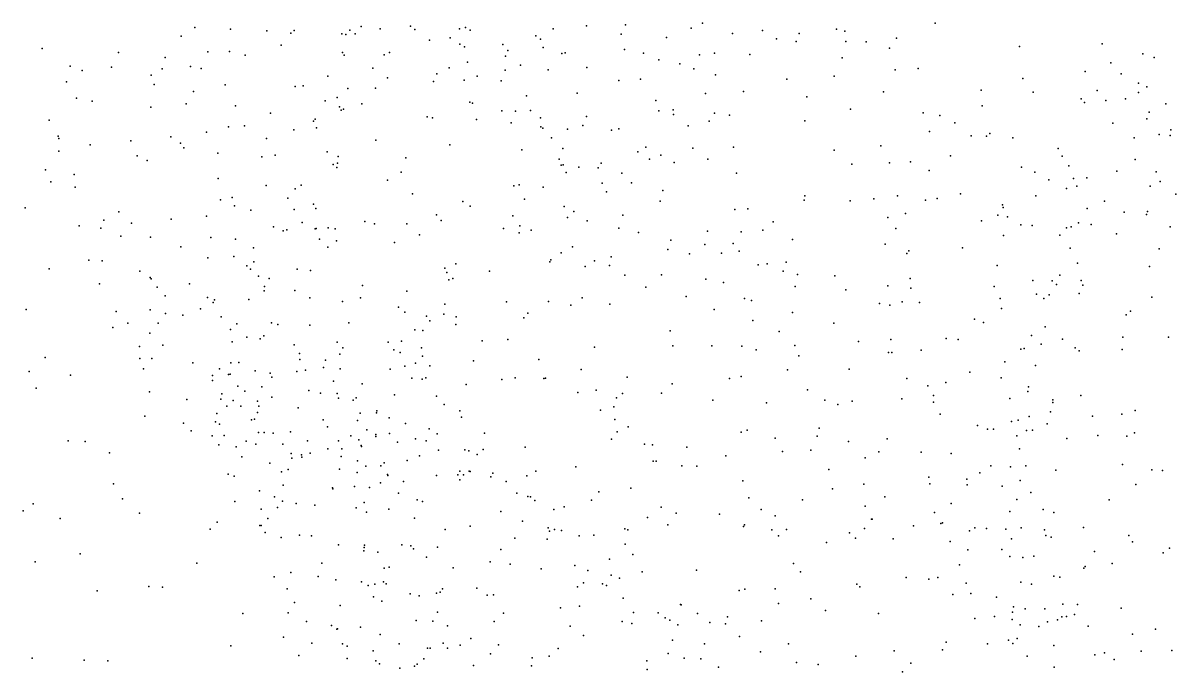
# Model space of a CAD drawing. Header units: metres. Extents: x -24.3 to 24.3, y -27.7 to 27.7.
# Drawn here: x -15.263 to -12.261, y 3.391 to 5.08 of the extents above; entities that cross this region are included whole.
import ezdxf

# ---------------------------------------------------------------- set-up
doc = ezdxf.new("R2010")
doc.units = ezdxf.units.M

msp = doc.modelspace()

# ---------------------------------------------------------------- linework, layer by layer
for p in [(-13.6943, 5.0751, 17.0551), (-13.4934, 5.08, 21.8613), (-12.8875, 5.0801, 23.8833), (-14.8513, 5.046, -3.9742), (-14.815, 5.0685, -7.6281), (-14.7222, 5.0644, 19.0398), (-14.6283, 5.0599, 19.3024), (-14.5651, 5.0542, 19.4157), (-14.557, 5.0605, -4.7534), (-14.433, 5.0519, 19.6668), (-14.4224, 5.0507, 19.8083), (-14.4115, 5.0615, 23.7582), (-14.3978, 5.0525, 22.3971), (-14.382, 5.0715, -5.8745), (-14.3327, 5.0655, 22.2452), (-14.2535, 5.0718, 20.8121), (-14.2424, 5.0632, 23.34), (-14.1264, 5.0655, 22.2686), (-14.1102, 5.0688, 23.0417), (-14.0989, 5.0619, 20.9906), (-13.9278, 5.0471, 22.338), (-13.8825, 5.0647, -12.6239), (-13.7956, 5.0731, 22.3041), (-13.7052, 5.0512, 24.3535), (-13.5231, 5.0668, 24.276), (-13.4157, 5.0532, 16.6242), (-13.337, 5.0607, 16.4122), (-13.242, 5.0531, 16.2563), (-13.1447, 5.064, 24.0544), (-13.123, 5.0593, 14.7703), (-15.2127, 5.0138, -8.2386), (-14.5906, 5.0223, 17.0621), (-14.2043, 5.036, 22.6208), (-14.1509, 5.0415, 22.8429), (-14.1256, 5.0253, 22.4033), (-14.113, 5.0183, 23.1733), (-14.0136, 5.0245, 22.7864), (-13.9151, 5.0379, 17.0585), (-13.9082, 5.0167, 21.0932), (-13.5871, 5.0427, 21.402), (-13.3006, 5.0394, -12.7039), (-13.2494, 5.0324, 5.2268), (-13.1203, 5.0319, 14.4974), (-13.0677, 5.0315, 14.9992), (-13.007, 5.0146, 5.264), (-12.9883, 5.0407, -12.7067), (-12.6678, 5.0188, -12.5673), (-12.4531, 5.0261, 23.7659), (-15.014, 5.0036, 17.3394), (-14.8926, 4.9906, 18.388), (-14.7817, 5.0056, 18.799), (-14.7255, 5.0064, -4.1911), (-14.6844, 4.9967, -7.2542), (-14.4308, 5.0033, 20.1527), (-14.4263, 4.9967, 20.0334), (-14.3224, 4.9972, 23.863), (-14.3085, 5.0038, 24.0455), (-14.0068, 4.9939, 22.9184), (-14.0002, 5.0083, 22.4902), (-13.86, 5.0009, 24.3096), (-13.8509, 5.0029, 22.4561), (-13.6963, 5.0115, 21.257), (-13.6469, 5.0014, 22.2809), (-13.6074, 4.9841, 24.2182), (-13.5015, 4.9978, 22.1248), (-13.4624, 5.002, 21.9995), (-13.3706, 4.9981, 24.1049), (-13.1294, 4.9892, 16.0704), (-12.3467, 4.9998, 23.9983), (-12.3173, 4.9908, -12.3045), (-15.1399, 4.968, 17.6389), (-15.1086, 4.957, 5.0244), (-15.0327, 4.965, 18.1838), (-14.9007, 4.9613, 17.2254), (-14.8271, 4.9668, 18.5454), (-14.7989, 4.9622, 18.6681), (-14.3516, 4.9627, 16.9718), (-14.1534, 4.9639, 20.9113), (-14.1053, 4.9783, 17.0138), (-14.0071, 4.9572, 23.054), (-13.9673, 4.9704, 24.1947), (-13.8951, 4.9583, 22.6632), (-13.7951, 4.9643, 17.0391), (-13.5526, 4.974, 21.5918), (-13.5162, 4.9607, 21.7808), (-12.9914, 4.958, 13.9574), (-12.9322, 4.9621, 23.8048), (-12.4972, 4.9544, 15.7209), (-12.4306, 4.9764, 5.4661), (-15.1496, 4.9271, 17.7965), (-14.9287, 4.9449, -12.3001), (-14.4688, 4.9419, 19.5856), (-14.3135, 4.9375, 20.6829), (-14.1939, 4.928, 23.907), (-14.1854, 4.9477, 24.0355), (-14.1145, 4.9318, -12.3997), (-14.0804, 4.9421, 23.2804), (-14.0175, 4.9293, 21.0343), (-13.7113, 4.9303, 24.1814), (-13.6547, 4.9338, 21.4045), (-13.4597, 4.9453, 16.687), (-13.2735, 4.9339, 23.9723), (-13.1507, 4.9422, 23.9236), (-12.6595, 4.9359, 23.6595), (-12.4034, 4.9476, 23.9026), (-12.3585, 4.9235, 15.9285), (-14.9211, 4.9199, -7.8336), (-14.8192, 4.9019, -3.7991), (-14.7364, 4.9194, 17.1138), (-14.5538, 4.9153, 19.4274), (-14.533, 4.9169, -6.8049), (-14.4174, 4.9097, 5.1019), (-14.3454, 4.9103, -12.3441), (-13.8196, 4.8978, 24.1225), (-13.4856, 4.8965, 24.0354), (-13.3866, 4.9021, 16.3907), (-13.0221, 4.9014, 14.1742), (-12.7681, 4.9052, 15.4993), (-12.6321, 4.8998, -12.3036), (-12.4654, 4.9044, 23.7284), (-12.3579, 4.8993, 9.1062), (-12.3361, 4.9141, 24.1054), (-15.1232, 4.885, 17.9791), (-15.0831, 4.8767, -3.3587), (-14.8383, 4.8698, 18.4538), (-14.7099, 4.8645, 19.1021), (-14.4762, 4.8778, -5.9839), (-14.4447, 4.886, -5.6315), (-14.3808, 4.8697, 20.5731), (-14.0995, 4.8744, 23.472), (-14.0925, 4.8718, 23.7719), (-13.9515, 4.8904, 17.0088), (-13.6147, 4.8789, 21.5559), (-13.2214, 4.8884, 16.1819), (-12.7657, 4.8645, 23.667), (-12.5079, 4.8829, 9.499), (-12.4987, 4.8729, 12.7011), (-12.4435, 4.8782, -12.1533), (-12.3922, 4.8829, 9.8787), (-12.2866, 4.8698, 15.819), (-14.9296, 4.8614, -3.5552), (-14.6187, 4.8458, 19.3431), (-14.4391, 4.8624, 20.2221), (-14.4345, 4.8533, 20.0967), (-14.4285, 4.8557, 19.9509), (-14.2106, 4.8357, 5.0946), (-14.1967, 4.8338, 20.894), (-14.0162, 4.8516, 23.6673), (-13.9801, 4.8507, 23.2046), (-13.9414, 4.8522, 23.0497), (-13.7954, 4.837, 22.5023), (-13.607, 4.8516, 23.9431), (-13.5703, 4.8544, 22.1859), (-13.5687, 4.8424, -12.3983), (-13.4619, 4.8452, 16.5485), (-13.4229, 4.8405, 23.8686), (-13.108, 4.8561, 23.7901), (-12.9186, 4.8466, 23.7043), (-12.8752, 4.8392, 13.7155), (-12.3301, 4.8483, 24.2143), (-15.1945, 4.8277, -8.3617), (-14.7276, 4.8097, 18.8535), (-14.686, 4.8126, -12.1842), (-14.5067, 4.8244, 16.9874), (-14.5025, 4.8303, -6.2354), (-14.4989, 4.8071, -4.6419), (-14.0824, 4.8289, 16.9911), (-13.9921, 4.8202, 23.4457), (-13.9156, 4.8331, 22.8334), (-13.9145, 4.81, 23.8765), (-13.9091, 4.8067, 21.1902), (-13.8446, 4.8035, 23.718), (-13.805, 4.8131, 21.2731), (-13.7113, 4.8044, 23.8417), (-13.5306, 4.8129, 23.82), (-13.476, 4.8247, 5.149), (-13.2274, 4.826, 23.8218), (-12.8368, 4.8208, -12.2373), (-12.425, 4.8196, 23.9693), (-12.3368, 4.8307, 8.7805), (-15.1709, 4.7854, -3.1105), (-15.1697, 4.7792, 17.6362), (-14.982, 4.7737, 17.2549), (-14.8781, 4.7843, 5.0255), (-14.7847, 4.7958, 18.5313), (-14.6284, 4.7796, 17.0279), (-14.5579, 4.8021, 19.5029), (-14.3438, 4.7753, 20.6395), (-13.8864, 4.7817, 23.491), (-13.7302, 4.801, 21.4217), (-12.9025, 4.7979, 15.939), (-12.7939, 4.7868, 13.4656), (-12.7537, 4.7857, 15.9048), (-12.7457, 4.7926, 13.2208), (-12.6855, 4.7816, 9.2467), (-12.3696, 4.7816, 15.897), (-12.3045, 4.7898, 10.5707), (-12.2759, 4.7877, -11.8553), (-12.2742, 4.8022, 24.3668), (-15.1698, 4.7463, 17.8292), (-15.0878, 4.763, 17.4124), (-14.8528, 4.7674, 17.1708), (-14.8437, 4.7551, -7.5279), (-14.4705, 4.7451, 19.8491), (-14.1517, 4.763, 20.9812), (-13.9641, 4.7502, -12.2057), (-13.8573, 4.7533, 22.658), (-13.662, 4.7447, 21.6565), (-13.6407, 4.7568, 16.9401), (-13.5186, 4.7544, 16.7263), (-13.4129, 4.7574, 16.4339), (-13.1505, 4.7496, -12.2391), (-13.0294, 4.7606, 23.6905), (-12.5677, 4.7539, 8.8955), (-14.9653, 4.7347, -12.0558), (-14.9394, 4.722, 18.2661), (-14.7551, 4.7413, 19.0255), (-14.6411, 4.7315, -3.8225), (-14.6066, 4.7363, -6.9036), (-14.4435, 4.7151, 20.4389), (-14.4419, 4.733, 20.163), (-14.2657, 4.7293, -12.1414), (-13.8668, 4.7259, 22.8497), (-13.7572, 4.7155, 21.5409), (-13.6315, 4.7255, -12.2231), (-13.6021, 4.7362, 21.8327), (-13.5669, 4.7174, 22.1726), (-13.4799, 4.7256, 16.608), (-13.0062, 4.7161, 16.013), (-12.9521, 4.7193, 9.4006), (-12.8481, 4.7347, 15.2634), (-12.5572, 4.7337, -11.9219), (-12.3671, 4.7253, 24.3467), (-15.204, 4.6977, -8.5422), (-15.1294, 4.6855, 17.4981), (-14.455, 4.7117, 16.9893), (-14.4453, 4.7039, 19.9863), (-14.2783, 4.692, 20.7591), (-13.8615, 4.7098, 23.2198), (-13.8563, 4.7108, 21.3247), (-13.8486, 4.6915, 17.0317), (-13.8159, 4.7046, 23.3339), (-13.7649, 4.7036, 22.5019), (-13.7034, 4.6893, 23.5247), (-13.4049, 4.6891, 23.7069), (-13.1046, 4.7131, 16.0804), (-12.9037, 4.6964, 23.6552), (-12.663, 4.7047, 10.1565), (-12.6281, 4.6917, 15.8824), (-12.5399, 4.7086, 23.6059), (-12.4149, 4.6943, 10.7578), (-12.3125, 4.6931, 24.4763), (-15.19, 4.6668, 17.713), (-14.7545, 4.6756, -3.5475), (-14.6294, 4.6574, -12.009), (-14.5388, 4.6584, 19.7754), (-14.3134, 4.6711, 16.9923), (-13.9844, 4.6563, 21.1995), (-13.9709, 4.659, 17.0142), (-13.755, 4.6634, 21.742), (-13.6788, 4.6645, 22.3432), (-12.592, 4.6718, 10.5317), (-12.5272, 4.6754, 15.6047), (-12.5185, 4.6558, 8.5175), (-12.493, 4.6769, 23.8464), (-12.3279, 4.6556, 11.7289), (-12.302, 4.6673, 15.8754), (-15.1272, 4.6528, 17.9073), (-14.7179, 4.6258, 19.2992), (-14.5729, 4.624, -6.2745), (-14.5545, 4.6485, -5.2083), (-14.2482, 4.6359, 20.8603), (-13.9082, 4.6529, 21.4195), (-13.7436, 4.641, 23.4098), (-13.5966, 4.6446, 5.0797), (-13.2266, 4.6302, 23.6726), (-12.9856, 4.63, -11.9127), (-12.8822, 4.6235, 13.7885), (-12.8217, 4.6352, 15.9278), (-12.6253, 4.6301, 13.0315), (-12.5453, 4.6497, 5.3562), (-12.2607, 4.6345, 24.6389), (-15.2569, 4.5993, -2.8373), (-14.7488, 4.6201, 17.0763), (-14.7122, 4.6042, 18.6526), (-14.5568, 4.5949, -5.4535), (-14.5064, 4.6091, 19.9461), (-14.5005, 4.5973, 4.9925), (-14.118, 4.6155, -12.0269), (-14.0989, 4.6033, 21.1248), (-13.9571, 4.6215, 21.3148), (-13.8537, 4.6022, 22.7773), (-13.6039, 4.6161, 23.5755), (-13.4096, 4.5949, -12.0417), (-13.3757, 4.5966, 16.3963), (-13.2288, 4.6189, 9.5406), (-13.1089, 4.6172, 9.8064), (-13.0475, 4.6228, 23.6471), (-12.9131, 4.6189, 15.0614), (-12.7126, 4.6068, 15.4487), (-12.7109, 4.5999, 10.7694), (-12.4921, 4.5978, 15.8592), (-12.4465, 4.6166, 12.5168), (-15.0527, 4.5667, -11.8341), (-15.0129, 4.5884, 18.1238), (-14.8772, 4.5695, 17.1609), (-14.7847, 4.5774, 19.1723), (-14.6699, 4.5928, 19.4822), (-14.3728, 4.5632, 20.6006), (-14.1863, 4.5813, 17.0143), (-14.1741, 4.5658, 21.0361), (-13.987, 4.5783, 21.5137), (-13.8452, 4.5741, 23.0972), (-13.8287, 4.5894, 21.8915), (-13.7938, 4.5653, 23.2416), (-13.7009, 4.5797, 16.9643), (-13.0105, 4.5736, 14.4434), (-12.9646, 4.5845, 10.3361), (-12.7666, 4.5657, 5.2216), (-12.7249, 4.5803, 8.4838), (-12.6994, 4.5756, 13.2548), (-12.3955, 4.5878, 11.2616), (-12.3375, 4.5822, -11.4614), (-12.335, 4.5899, 5.4224), (-15.1164, 4.5521, 17.8007), (-15.0606, 4.5459, 17.4262), (-14.9804, 4.5596, -3.0023), (-14.6108, 4.5496, 19.7237), (-14.585, 4.5389, -5.7518), (-14.5758, 4.5417, 19.84), (-14.5355, 4.5612, 17.0243), (-14.5025, 4.5445, 20.0548), (-14.4997, 4.5451, -3.9107), (-14.4679, 4.5474, -11.8773), (-14.4503, 4.5441, -4.3747), (-14.348, 4.5573, 17.0127), (-14.2631, 4.5573, 4.9976), (-14.0116, 4.5452, 17.0279), (-13.9705, 4.5339, 5.0126), (-13.9688, 4.552, 21.6556), (-13.9393, 4.5413, 21.7814), (-13.7114, 4.5461, 22.1215), (-13.6599, 4.5347, 22.2381), (-13.4808, 4.5384, 9.4073), (-13.3926, 4.537, 9.0954), (-13.3367, 4.5412, 9.8408), (-13.3098, 4.5629, 16.2785), (-12.99, 4.5453, 14.226), (-12.6647, 4.555, -11.6045), (-12.6353, 4.5535, 15.8891), (-12.5458, 4.5475, 23.7699), (-12.5336, 4.5498, 23.9066), (-12.514, 4.5597, 24.0986), (-12.4818, 4.5555, 24.3224), (-12.276, 4.5495, 8.225), (-15.0077, 4.5253, 4.9816), (-14.9311, 4.5231, -8.0273), (-14.7735, 4.5218, -7.6035), (-14.7099, 4.5172, 18.5485), (-14.4907, 4.5175, -4.7684), (-14.4463, 4.5131, 20.4192), (-14.2951, 4.5093, 20.7649), (-14.2307, 4.5291, 20.9306), (-13.5762, 4.5153, -11.9122), (-13.4873, 4.5041, 16.7135), (-13.4136, 4.506, 23.5564), (-13.2595, 4.5171, 10.1696), (-13.0182, 4.5043, 10.7114), (-12.7101, 4.5271, 23.5464), (-12.5628, 4.5276, 23.6524), (-12.4153, 4.5314, 24.5329), (-14.8518, 4.4979, 18.349), (-14.663, 4.4947, -6.9367), (-14.4694, 4.4968, 20.2253), (-13.8611, 4.4821, 22.943), (-13.8322, 4.4976, 22.0467), (-13.5835, 4.491, 9.6592), (-13.527, 4.4793, 23.4876), (-13.4442, 4.4813, 10.021), (-13.3984, 4.486, 16.4739), (-12.9615, 4.4799, 16.008), (-12.9563, 4.4872, 23.592), (-12.8166, 4.4947, 13.6072), (-12.5365, 4.4944, 24.2213), (-12.3048, 4.4924, 15.7483), (-15.0914, 4.4627, -8.8803), (-15.0566, 4.4614, 17.9673), (-14.7814, 4.4694, 19.2877), (-14.7139, 4.4726, 19.4987), (-14.6804, 4.4486, 17.1173), (-14.6615, 4.4587, -7.3488), (-14.1359, 4.4533, 21.5161), (-13.8911, 4.4584, 17.0602), (-13.8882, 4.4641, -11.8172), (-13.7987, 4.4461, 23.0932), (-13.7743, 4.4608, 22.1806), (-13.7355, 4.4488, 9.1899), (-13.7316, 4.4715, 5.0102), (-13.3483, 4.4508, 8.633), (-13.3253, 4.4533, 16.3297), (-13.2757, 4.4573, 10.5424), (-12.7263, 4.4493, -11.4148), (-12.5172, 4.4553, -11.3091), (-12.3293, 4.4465, 24.7061), (-15.1944, 4.4401, -9.0913), (-14.9585, 4.4347, 18.1272), (-14.9315, 4.4182, -8.4839), (-14.9289, 4.4142, 17.2997), (-14.6706, 4.4392, 19.6551), (-14.6493, 4.421, -6.542), (-14.6221, 4.4148, 19.8227), (-14.5488, 4.4398, -3.464), (-14.514, 4.4363, -4.978), (-14.1644, 4.4417, 21.0905), (-14.1591, 4.4311, 21.656), (-14.1437, 4.4153, 21.2713), (-14.0479, 4.4341, 21.8592), (-13.6959, 4.4238, 16.9719), (-13.6004, 4.4251, -11.712), (-13.4851, 4.4136, 10.3965), (-13.2838, 4.4345, 23.5721), (-13.2463, 4.4256, 16.2136), (-13.1489, 4.4223, -11.56), (-12.9525, 4.4154, 14.7424), (-12.5633, 4.4236, 24.342), (-15.0634, 4.4017, 17.5553), (-14.9139, 4.3927, -11.5722), (-14.8293, 4.4017, -2.9644), (-14.635, 4.3834, 4.915), (-14.634, 4.3948, -11.6112), (-14.5554, 4.3843, 20.0512), (-14.3788, 4.3966, 17.054), (-14.1542, 4.4119, 21.3969), (-13.6412, 4.3926, 10.2081), (-13.4387, 4.4044, 16.6394), (-13.2524, 4.3948, 5.0079), (-13.1202, 4.3861, 16.1509), (-13.0108, 4.396, 5.041), (-12.9511, 4.39, 8.3309), (-12.7341, 4.394, 23.5202), (-12.6335, 4.4097, 13.0473), (-12.5832, 4.4087, 8.2657), (-12.5721, 4.3992, 15.5245), (-12.5074, 4.4101, 11.7101), (-12.5033, 4.398, 24.5112), (-14.893, 4.3698, -8.2703), (-14.7821, 4.3657, 19.2194), (-14.7678, 4.353, 17.2014), (-14.764, 4.3593, 19.4078), (-14.6747, 4.3603, 18.4243), (-14.5159, 4.3652, 20.1776), (-14.4305, 4.3555, -4.0601), (-14.3836, 4.365, 20.5916), (-14.263, 4.3824, 20.8922), (-14.0039, 4.3542, 9.5833), (-13.8945, 4.3553, 22.2089), (-13.8066, 4.3646, -11.626), (-13.5358, 4.368, 23.4209), (-13.3839, 4.3629, -11.5144), (-13.3657, 4.3577, 23.4977), (-12.9732, 4.3542, 23.55), (-12.7183, 4.3629, 11.2329), (-12.6236, 4.374, 11.4935), (-12.6048, 4.363, 23.887), (-12.5908, 4.3729, 24.1785), (-12.5126, 4.3761, 15.8915), (-12.3236, 4.3667, -11.0106), (-15.2542, 4.3343, -11.3972), (-15.0203, 4.3294, 17.9271), (-14.9315, 4.3338, 17.3887), (-14.8922, 4.3237, 18.1406), (-14.8003, 4.3362, 18.2554), (-14.2851, 4.3406, 4.9222), (-14.2689, 4.3277, 17.0968), (-14.1642, 4.3481, 21.8603), (-13.948, 4.325, 8.8553), (-13.8362, 4.3462, 22.8571), (-13.7351, 4.3487, 23.1986), (-13.4634, 4.3349, 16.7673), (-13.2594, 4.3271, 16.3405), (-13.033, 4.3497, -11.3545), (-13.006, 4.3461, 16.0967), (-12.9285, 4.3526, 14.0309), (-12.7151, 4.3375, 13.3234), (-12.379, 4.3305, 5.2606), (-14.9902, 4.2991, 17.4893), (-14.911, 4.2993, -8.7823), (-14.847, 4.3197, 4.949), (-14.7467, 4.3157, 19.0725), (-14.7062, 4.2973, 18.8199), (-14.6154, 4.3001, 18.5081), (-14.5989, 4.2955, 19.9622), (-14.5162, 4.2939, 17.1302), (-14.4148, 4.3001, -11.4871), (-14.2121, 4.3171, 21.0279), (-14.2038, 4.305, 21.528), (-14.1674, 4.3227, 21.1996), (-14.1357, 4.2952, 9.8219), (-14.1347, 4.3158, -11.5478), (-13.9583, 4.3129, 10.0784), (-13.3626, 4.3062, 8.3359), (-13.1515, 4.2988, 23.5075), (-12.7856, 4.309, 8.205), (-12.7616, 4.3007, 15.9839), (-12.3906, 4.3209, 15.8332), (-15.0285, 4.2873, 17.7542), (-14.9326, 4.2732, -2.7156), (-14.7226, 4.2827, 19.5836), (-14.636, 4.2663, 17.1748), (-14.2426, 4.2816, 9.2926), (-14.2217, 4.2799, 9.5821), (-13.5781, 4.2794, 16.914), (-13.2939, 4.277, 16.4504), (-12.6371, 4.2665, 24.0387), (-12.6013, 4.2894, 15.9361), (-14.9596, 4.2378, -9.0586), (-14.899, 4.242, -11.3151), (-14.7178, 4.2504, 18.2657), (-14.6802, 4.2622, -7.1897), (-14.6449, 4.258, -11.3903), (-14.5567, 4.2428, -5.2245), (-14.4451, 4.2494, 20.437), (-14.4302, 4.2343, -3.139), (-14.3119, 4.2496, -3.3976), (-14.2775, 4.2518, 21.7653), (-14.225, 4.2346, 17.1589), (-14.0668, 4.2532, 22.0837), (-14.0008, 4.2564, 17.1413), (-13.775, 4.2369, 22.4078), (-13.5706, 4.2399, -11.2802), (-13.4694, 4.2403, 23.3837), (-13.3909, 4.2389, 16.6473), (-13.2533, 4.2412, 23.4598), (-13.0875, 4.2513, 16.2246), (-13.0033, 4.2564, -11.1469), (-12.8589, 4.2592, 13.7538), (-12.8282, 4.2568, 23.5016), (-12.6555, 4.2333, 23.7963), (-12.6119, 4.2447, 24.4382), (-12.5565, 4.2576, 12.5543), (-12.5233, 4.235, 11.9578), (-12.3992, 4.2624, 24.7135), (-12.2799, 4.2628, 24.8653), (-15.2054, 4.2094, -10.9143), (-14.9585, 4.2068, 17.5621), (-14.9277, 4.207, 17.9598), (-14.5427, 4.2202, 20.1452), (-14.5422, 4.204, 18.3769), (-14.475, 4.2029, 9.2701), (-14.438, 4.2181, 17.179), (-14.2976, 4.2294, 20.8395), (-14.2808, 4.2226, 21.6174), (-14.2222, 4.2129, -11.3715), (-13.9195, 4.204, -11.287), (-13.3538, 4.2292, -11.2006), (-13.2428, 4.2135, 10.9142), (-13.0094, 4.2229, 11.0856), (-13.0008, 4.2223, 23.4789), (-12.9244, 4.2285, 16.1166), (-12.6646, 4.2316, 23.6604), (-12.5131, 4.2273, 15.8661), (-12.4004, 4.23, -10.7785), (-15.2467, 4.1733, -10.5947), (-14.9493, 4.1801, 17.7122), (-14.8203, 4.196, 17.4245), (-14.7512, 4.1805, 19.5062), (-14.7218, 4.1958, 17.3154), (-14.7009, 4.1966, -2.7207), (-14.6582, 4.1751, 18.7939), (-14.5494, 4.1729, 18.5687), (-14.5273, 4.1762, 9.5571), (-14.4802, 4.1836, 8.9761), (-14.4373, 4.1804, 9.8781), (-14.3067, 4.1791, 17.2251), (-14.269, 4.1869, 21.4921), (-14.2406, 4.1949, 21.0036), (-14.2037, 4.1876, 21.1174), (-14.0896, 4.2011, 8.6356), (-13.8097, 4.1785, 10.4595), (-13.2726, 4.1778, 16.5457), (-13.1117, 4.1789, 16.3347), (-12.7066, 4.1987, 23.4874), (-12.6267, 4.1887, 24.2718), (-15.1388, 4.1639, -9.7776), (-14.7697, 4.1498, -11.036), (-14.7695, 4.1623, 19.2346), (-14.7277, 4.1649, 19.0565), (-14.7234, 4.1666, -8.7564), (-14.619, 4.1686, 19.9434), (-14.6153, 4.1581, 17.2608), (-14.4546, 4.1482, -11.2381), (-14.2503, 4.1557, 21.9205), (-14.2231, 4.1535, 21.2324), (-14.2138, 4.1567, 10.1296), (-14.0164, 4.1519, 17.2516), (-13.9813, 4.1568, 22.2557), (-13.9069, 4.1549, 17.1824), (-13.9023, 4.1555, 8.3968), (-13.6893, 4.1587, 17.0719), (-13.4234, 4.1547, 8.1865), (-13.3926, 4.1603, 4.9124), (-12.9613, 4.1546, -10.916), (-12.8601, 4.1442, 14.9252), (-12.7971, 4.171, 16.0773), (-12.716, 4.1564, 8.0241), (-15.2287, 4.1296, -10.0757), (-14.9331, 4.1206, -10.5896), (-14.7449, 4.1151, 9.1244), (-14.7036, 4.1351, 18.9339), (-14.6849, 4.1218, -6.6846), (-14.6406, 4.1328, -6.0183), (-14.5186, 4.1239, 18.2446), (-14.4882, 4.117, 20.3316), (-14.4452, 4.116, 17.3068), (-14.3795, 4.1414, -4.2627), (-14.1089, 4.1394, -11.1874), (-13.8178, 4.1183, -11.065), (-13.7707, 4.1243, 22.5714), (-13.7015, 4.1158, 23.0532), (-13.5999, 4.1163, 17.0045), (-13.5722, 4.1413, 23.2279), (-13.2199, 4.1254, 23.3946), (-12.907, 4.1357, 23.438), (-12.646, 4.1212, 11.8057), (-12.645, 4.1331, 24.0532), (-14.836, 4.1, 17.7982), (-14.7477, 4.1013, 9.5413), (-14.7155, 4.0976, 19.6346), (-14.652, 4.0963, 17.3875), (-14.615, 4.106, 8.8169), (-14.4417, 4.1041, 20.4706), (-14.4027, 4.0988, 18.4554), (-14.3955, 4.1044, 18.3079), (-14.2956, 4.1125, 20.8792), (-14.186, 4.1086, 22.0398), (-14.1666, 4.0869, 8.4426), (-13.7173, 4.1049, 22.9041), (-13.4664, 4.0985, -10.93), (-13.3272, 4.0918, 16.7278), (-13.1748, 4.0989, -10.8566), (-13.1407, 4.0868, 8.0458), (-13.1035, 4.0957, 16.4207), (-12.9746, 4.102, 16.2675), (-12.8921, 4.0937, 4.9423), (-12.892, 4.1107, 14.7004), (-12.6936, 4.1031, 13.118), (-12.5815, 4.0925, 15.8974), (-12.5809, 4.099, 24.5152), (-12.5081, 4.1109, 24.6175), (-14.9456, 4.0569, 4.9583), (-14.7585, 4.064, 17.5743), (-14.7322, 4.0827, -9.2709), (-14.6953, 4.0827, 17.9971), (-14.6523, 4.0663, -8.2055), (-14.6485, 4.0825, -7.4056), (-14.5463, 4.0783, 20.1778), (-14.3852, 4.0644, 21.6951), (-14.3427, 4.0652, 21.4956), (-14.3419, 4.071, -10.9843), (-14.1254, 4.0704, 22.1476), (-14.1207, 4.054, 10.4131), (-13.7594, 4.0727, 4.8667), (-13.724, 4.0808, 22.7354), (-12.8746, 4.0624, 16.1996), (-12.6427, 4.0556, 24.1596), (-12.5875, 4.0681, 15.4583), (-12.4776, 4.0572, 15.8035), (-12.4016, 4.0621, -10.4558), (-12.3666, 4.0716, 15.7312), (-14.8445, 4.0389, -9.7923), (-14.7615, 4.0424, 17.6999), (-14.7513, 4.0362, 19.1999), (-14.6682, 4.047, -6.3312), (-14.6604, 4.0494, -7.0927), (-14.4815, 4.0474, -4.7459), (-14.4703, 4.0288, -2.6777), (-14.3915, 4.0459, 18.2005), (-14.309, 4.0525, 21.3279), (-14.2666, 4.0381, 18.2874), (-14.2054, 4.0237, 17.4229), (-13.7221, 4.0483, 22.4705), (-13.6869, 4.0292, 22.6339), (-13.1898, 4.026, 16.6231), (-12.7772, 4.033, 16.1328), (-12.6886, 4.0426, 23.4535), (-12.6716, 4.0464, 23.7156), (-12.5957, 4.0367, 12.093), (-15.1451, 3.9928, -2.5209), (-14.8247, 4.0191, 8.7822), (-14.7704, 4.0059, 19.3442), (-14.7388, 4.0069, 19.4819), (-14.6492, 4.0143, -10.0768), (-14.6349, 4.0146, -7.8503), (-14.6118, 4.0124, 17.4697), (-14.5664, 4.0162, 18.0015), (-14.409, 4.0059, 4.8668), (-14.3881, 3.9951, 18.5757), (-14.3676, 4.0214, 20.7026), (-14.3438, 4.0038, 8.3335), (-14.3437, 4.0093, -10.4806), (-14.3085, 4.0115, 21.9266), (-14.2411, 3.9977, -2.8018), (-14.2133, 3.9927, 22.0836), (-14.1847, 4.0112, -10.7101), (-14.061, 4.0128, 17.4356), (-13.7301, 3.9974, 17.1872), (-13.7153, 4.0164, 10.7938), (-13.3932, 4.0154, 23.2907), (-13.3776, 4.0201, 8.0197), (-13.3043, 3.9993, 16.8039), (-13.195, 4.0051, -10.6469), (-13.0124, 3.9978, 16.4294), (-12.7513, 4.0226, 13.3848), (-12.736, 4.0226, 23.3422), (-12.6748, 4.0059, 12.9164), (-12.6494, 4.0199, 15.9803), (-12.6344, 4.0204, 12.691), (-12.545, 3.9983, 24.5814), (-12.4643, 4.0062, 7.8059), (-12.3888, 4.0046, 15.603), (-12.3689, 4.0131, 24.8064), (-15.1012, 3.9908, 9.2081), (-14.7533, 3.982, 9.9024), (-14.7081, 3.9773, 8.5804), (-14.6815, 3.9915, 17.8462), (-14.657, 3.9841, 19.7507), (-14.5862, 3.9841, -9.7044), (-14.5222, 3.9926, -9.1804), (-14.4693, 3.972, -9.9294), (-14.4414, 3.9923, -10.211), (-14.4326, 3.9719, 18.0267), (-14.3824, 3.9801, -8.8794), (-14.3811, 3.9775, 17.4998), (-14.2877, 3.9893, 20.9222), (-14.1806, 3.9686, 8.1379), (-14.1126, 3.969, -3.6507), (-14.1017, 3.9663, 22.2391), (-14.0649, 3.9703, -3.1458), (-13.9549, 3.976, 8.075), (-13.6441, 3.9836, -10.6673), (-13.6238, 3.9821, 22.813), (-13.534, 3.9766, 23.0787), (-13.2848, 3.9651, 23.27), (-13.2112, 3.9681, 16.7249), (-13.1131, 3.9911, 23.3281), (-13.0346, 3.9644, 7.876), (-12.9245, 3.9635, -10.4827), (-12.6684, 3.9719, 23.8324), (-15.0373, 3.9615, 9.436), (-14.6934, 3.9507, 4.9131), (-14.6197, 3.9343, 18.9493), (-14.5644, 3.9593, 17.8954), (-14.5631, 3.9474, 18.8171), (-14.5379, 3.9565, 20.1395), (-14.5367, 3.9499, -5.0649), (-14.5148, 3.9605, 17.5899), (-14.4347, 3.9523, -8.3523), (-14.3915, 3.9406, 21.7904), (-14.3221, 3.9354, -9.7679), (-14.2628, 3.9411, 17.5417), (-14.2303, 3.9538, 18.1575), (-14.0803, 3.9572, 4.8102), (-13.6219, 3.9395, -10.4524), (-13.6142, 3.9397, 22.5336), (-13.4325, 3.9538, 23.1498), (-13.0702, 3.9483, 16.5573), (-12.846, 3.9596, 11.6135), (-14.7288, 3.9059, 19.4159), (-14.59, 3.9121, -7.6537), (-14.5727, 3.9184, 10.258), (-14.4388, 3.9193, 20.4315), (-14.3928, 3.9104, 21.6214), (-14.3699, 3.9267, -9.391), (-14.331, 3.9277, 17.9215), (-14.3138, 3.9052, -9.1743), (-14.1305, 3.9043, -9.9026), (-14.1255, 3.9141, 17.7034), (-14.1155, 3.9042, -3.9119), (-14.1011, 3.9133, 18.1379), (-14.0983, 3.9129, 18.0176), (-14.0397, 3.9083, 17.6019), (-13.9276, 3.914, 10.7534), (-13.8236, 3.9251, 22.3818), (-13.5473, 3.9272, 22.8935), (-13.5082, 3.9269, 17.059), (-13.1647, 3.9181, 23.2309), (-12.7717, 3.9094, -10.3176), (-12.7429, 3.9275, 7.7663), (-12.6917, 3.9248, 23.5112), (-12.6518, 3.9272, 24.0777), (-12.5738, 3.9166, 15.9219), (-12.4002, 3.9308, 5.0461), (-12.3236, 3.9172, 15.6868), (-12.2958, 3.9156, -10.1308), (-15.0276, 3.8805, 8.5434), (-14.713, 3.9004, 8.3202), (-14.5856, 3.8771, 19.8776), (-14.3996, 3.8739, 18.6832), (-14.3318, 3.8836, 20.7469), (-14.3129, 3.902, 18.5755), (-14.2722, 3.887, 21.1465), (-14.1864, 3.9022, -2.6078), (-14.1252, 3.8912, -9.6507), (-14.0447, 3.8992, 18.2531), (-14.005, 3.8871, 17.8184), (-13.951, 3.9016, -10.1361), (-13.3884, 3.8884, 16.9915), (-13.0736, 3.8796, -10.2141), (-12.9041, 3.8978, 16.4212), (-12.9014, 3.8806, 23.1696), (-12.8052, 3.8925, 16.2858), (-12.8044, 3.878, 14.8842), (-12.7132, 3.875, 23.2169), (-12.6662, 3.8896, 16.0328), (-12.3653, 3.8792, 24.7205), (-14.6472, 3.8629, 19.6466), (-14.6084, 3.8468, -5.489), (-14.4572, 3.8706, -7.9917), (-14.456, 3.8676, 20.3074), (-14.361, 3.8709, 21.4437), (-14.2849, 3.8562, -8.5165), (-13.9768, 3.856, 22.2576), (-13.9483, 3.8478, 17.9366), (-13.9414, 3.847, -9.482), (-13.7631, 3.8602, 17.386), (-13.6803, 3.8695, -10.1012), (-13.373, 3.8441, -10.0079), (-13.1548, 3.8673, 16.7565), (-13.0185, 3.8466, 16.6143), (-12.6387, 3.8579, 15.2569), (-15.2362, 3.8286, 4.8926), (-15.0034, 3.8415, 4.9255), (-14.7109, 3.8347, 19.3086), (-14.643, 3.8148, 19.1569), (-14.5998, 3.819, 19.044), (-14.5875, 3.8352, -7.4248), (-14.5518, 3.8298, -5.2672), (-14.5028, 3.8254, 18.8233), (-14.395, 3.818, -4.7156), (-14.3741, 3.8323, 21.8675), (-14.3106, 3.8149, 21.2849), (-14.2367, 3.839, 7.9622), (-14.2226, 3.8346, 21.0116), (-13.9303, 3.8373, 17.711), (-13.8805, 3.8141, 4.7684), (-13.854, 3.8212, 17.5538), (-13.7823, 3.838, -9.847), (-13.6013, 3.8196, 22.4839), (-13.3406, 3.8139, 23.002), (-13.2335, 3.8395, 23.1069), (-13.0696, 3.8228, 11.5738), (-12.8456, 3.8299, 23.0558), (-12.6748, 3.8398, 23.0756), (-12.6068, 3.8138, 12.5904), (-12.4347, 3.839, 15.8018), (-15.2627, 3.8103, 9.4281), (-15.1663, 3.7909, -2.3914), (-14.9596, 3.8045, 8.2189), (-14.6253, 3.7909, -2.2736), (-14.3685, 3.8071, 20.5719), (-14.2436, 3.7912, 18.626), (-14.0184, 3.8087, 18.3897), (-13.9625, 3.7838, -3.5739), (-13.6365, 3.7928, -9.6253), (-13.5623, 3.8047, 17.2035), (-13.4489, 3.8019, -9.7923), (-13.3041, 3.7978, 7.7381), (-13.0535, 3.789, 4.7792), (-13.0517, 3.7891, 23.0244), (-12.8897, 3.8065, 11.7896), (-12.6929, 3.8087, 23.4533), (-12.5785, 3.8064, 24.3413), (-14.7755, 3.7626, 8.033), (-14.7576, 3.7808, 10.2386), (-14.6459, 3.7725, -6.4734), (-14.6429, 3.7721, 19.5511), (-14.6323, 3.7542, -6.0369), (-14.1635, 3.7622, -4.1711), (-14.0988, 3.7703, 18.546), (-13.8955, 3.766, 22.2711), (-13.8921, 3.7572, 18.2419), (-13.8791, 3.7618, 18.1072), (-13.8603, 3.7596, 17.9795), (-13.6958, 3.7637, 17.4359), (-13.6881, 3.7614, 22.3486), (-13.5834, 3.7738, 11.1395), (-13.3865, 3.7695, 17.0872), (-13.3845, 3.774, 22.7487), (-13.3128, 3.7611, 22.8894), (-13.2751, 3.7618, 16.9912), (-13.111, 3.7534, 22.9065), (-13.0716, 3.7645, -9.8407), (-12.944, 3.7717, 22.8648), (-12.8725, 3.7779, -9.9489), (-12.8689, 3.7793, 16.481), (-12.7985, 3.7586, 13.9682), (-12.7847, 3.7666, 22.7227), (-12.754, 3.7642, 13.5804), (-12.7036, 3.7625, 12.198), (-12.6638, 3.766, 4.8681), (-12.6031, 3.7614, 22.7927), (-12.5011, 3.7671, -9.9103), (-14.5905, 3.7413, 19.6955), (-14.543, 3.7472, 19.8661), (-14.512, 3.745, 4.8771), (-13.9818, 3.7392, 7.8152), (-13.8984, 3.7368, -8.9368), (-13.8148, 3.745, 17.7431), (-13.7767, 3.7467, -3.0734), (-13.6952, 3.7233, 7.734), (-13.2954, 3.7457, 22.5326), (-13.1707, 3.7284, 22.5204), (-13.0955, 3.7391, 16.8081), (-12.9971, 3.7378, 22.553), (-12.8486, 3.7307, 22.6074), (-12.6889, 3.7377, 23.1753), (-12.5994, 3.7461, 24.2195), (-12.586, 3.742, 7.7075), (-12.3833, 3.746, 15.565), (-12.3739, 3.7298, 24.579), (-15.1138, 3.6986, 9.9204), (-14.4414, 3.7219, 20.1638), (-14.3751, 3.706, 18.8067), (-14.3747, 3.7147, 20.468), (-14.3736, 3.721, 21.6976), (-14.3389, 3.703, 21.4753), (-14.2766, 3.7221, -8.2004), (-14.2532, 3.7192, 21.1857), (-14.2462, 3.7119, 22.0217), (-14.1839, 3.7159, -2.3036), (-14.019, 3.7095, -8.6511), (-13.6747, 3.6972, -9.1958), (-12.8027, 3.7091, 14.6689), (-12.7141, 3.7099, 16.2861), (-12.6308, 3.6926, 22.6489), (-12.4726, 3.7048, 22.7645), (-12.2937, 3.701, 15.7506), (-12.2772, 3.7132, 24.6968), (-15.2312, 3.6773, 8.0617), (-14.8104, 3.6746, -2.2325), (-14.4845, 3.6742, 19.9578), (-14.3094, 3.6636, 21.8561), (-14.2119, 3.6897, 18.7089), (-14.0467, 3.678, 18.605), (-13.994, 3.6714, 10.8943), (-13.8257, 3.6684, 22.2745), (-13.7357, 3.6849, 17.6483), (-13.2566, 3.6735, -9.5444), (-12.8246, 3.6702, 16.5163), (-12.6936, 3.6913, 23.3762), (-12.6598, 3.6891, 23.8327), (-12.4972, 3.6653, 15.91), (-12.4264, 3.6732, -9.6777), (-14.6086, 3.6384, 19.5073), (-14.5656, 3.6497, -5.608), (-14.4943, 3.6392, 19.0172), (-14.3228, 3.6609, 20.5795), (-14.1429, 3.6624, 22.1217), (-13.9139, 3.6591, 18.4572), (-13.7922, 3.655, 18.262), (-13.7313, 3.6429, 17.8868), (-13.7092, 3.6351, -8.8988), (-13.6508, 3.652, 17.557), (-13.5093, 3.6559, 17.3224), (-13.238, 3.6515, 17.0514), (-12.9632, 3.637, 22.4433), (-12.9039, 3.6326, 4.7281), (-12.8804, 3.6367, 7.6553), (-12.5788, 3.6405, 23.0789), (-12.5632, 3.6379, 16.0373), (-12.5009, 3.6611, 24.3242), (-14.9352, 3.6137, 10.2057), (-14.8996, 3.6118, 4.9298), (-14.5753, 3.6071, 19.2558), (-14.4485, 3.6308, -7.4062), (-14.3811, 3.6257, -2.1022), (-14.3644, 3.6158, 10.649), (-14.3465, 3.6195, -7.7098), (-14.3245, 3.6252, 7.7106), (-14.3173, 3.6208, 21.6141), (-14.1704, 3.6072, -4.3503), (-14.0808, 3.6093, -8.243), (-13.819, 3.6125, 18.3916), (-13.8034, 3.6234, -8.6898), (-13.7541, 3.6202, -2.2877), (-13.7431, 3.6163, -3.4263), (-13.398, 3.603, 17.2366), (-13.3834, 3.6066, 22.3248), (-13.304, 3.6074, 7.6161), (-13.0913, 3.6195, 11.6602), (-13.0834, 3.6124, 16.912), (-12.8067, 3.6224, 14.2957), (-12.6646, 3.6245, 23.2134), (-12.6364, 3.6194, 12.4374), (-15.0698, 3.6022, 7.8931), (-14.3505, 3.5868, 20.4171), (-14.3283, 3.5754, 18.9172), (-14.2549, 3.594, 20.7225), (-14.2313, 3.5888, 21.3758), (-14.1859, 3.5961, 10.7972), (-14.177, 3.5989, 21.184), (-14.0546, 3.5907, 4.7776), (-14.0377, 3.5922, 7.6506), (-13.7002, 3.583, 22.2704), (-13.2112, 3.5815, 22.3315), (-12.8416, 3.5925, -9.4985), (-12.7945, 3.595, 22.5121), (-12.728, 3.586, 14.9264), (-14.6903, 3.5432, -2.0734), (-14.572, 3.5449, -5.9153), (-14.5557, 3.5722, 19.592), (-14.4366, 3.5637, 19.9819), (-14.1837, 3.5469, 18.8378), (-14.012, 3.5442, 22.1296), (-13.8631, 3.5583, 11.0656), (-13.8142, 3.5619, 22.2223), (-13.6733, 3.546, 18.1875), (-13.6091, 3.5449, 11.2663), (-13.551, 3.5663, 17.565), (-13.5494, 3.5654, 22.2801), (-13.5061, 3.5436, -3.0653), (-13.2955, 3.5694, 4.6863), (-13.1728, 3.5509, -9.2697), (-13.0354, 3.5433, 22.3664), (-12.6863, 3.5471, 13.4195), (-12.6841, 3.5608, 23.4302), (-12.6533, 3.5553, 23.8446), (-12.6025, 3.5552, 16.2161), (-12.5555, 3.5671, 15.2748), (-12.5171, 3.5663, 22.6693), (-12.4032, 3.5571, 24.3819), (-14.5246, 3.5227, 19.4364), (-14.2395, 3.5246, 21.5267), (-14.1961, 3.5229, 20.8049), (-14.0357, 3.5227, -2.0545), (-13.7029, 3.5221, 18.3588), (-13.6778, 3.5172, -8.5342), (-13.5909, 3.5323, 17.783), (-13.5782, 3.5262, -3.3038), (-13.5575, 3.5134, -2.1876), (-13.4744, 3.5197, -2.4166), (-13.4334, 3.5166, -8.9022), (-13.4286, 3.5346, 17.4005), (-13.3395, 3.5242, 11.4835), (-12.7845, 3.5303, 16.5855), (-12.7331, 3.5354, 13.8148), (-12.6869, 3.5278, 16.4127), (-12.6661, 3.5137, 23.6476), (-12.5954, 3.5218, 23.1734), (-12.5693, 3.5264, 12.6954), (-12.5574, 3.5345, -9.4214), (-12.5461, 3.5356, 4.8018), (-12.5251, 3.5409, 16.1109), (-14.4599, 3.5123, -7.0041), (-14.4454, 3.5025, 19.2275), (-14.4435, 3.5029, 19.8598), (-14.3841, 3.5075, 19.0903), (-14.333, 3.4884, 20.2957), (-14.1576, 3.5114, 21.9169), (-13.8382, 3.5099, 4.7297), (-13.8032, 3.486, 18.5495), (-13.3973, 3.4836, 22.2274), (-12.6175, 3.5096, 13.0112), (-12.4892, 3.5104, 23.0214), (-12.3739, 3.4895, 15.9466), (-12.3142, 3.5024, 15.5791), (-14.7216, 3.4592, 10.4795), (-14.5842, 3.4817, -6.3243), (-14.5104, 3.4661, -6.6271), (-14.4306, 3.4644, 19.5249), (-14.4185, 3.458, 19.3417), (-14.2836, 3.4645, 20.4369), (-14.2095, 3.4534, 18.9814), (-14.2027, 3.4527, 20.6806), (-14.1687, 3.4659, 21.7964), (-14.1574, 3.4527, 21.4058), (-14.1249, 3.4612, 20.9314), (-14.0964, 3.478, 21.0828), (-14.0245, 3.4619, -7.8557), (-13.5716, 3.4737, 18.0291), (-13.4886, 3.4641, 17.686), (-13.2698, 3.4644, -2.7669), (-12.8591, 3.4689, 22.4421), (-12.7514, 3.4645, 14.0923), (-12.697, 3.4736, 22.5221), (-12.685, 3.4647, -9.239), (-12.6738, 3.4782, 23.5225), (-12.5787, 3.4601, 16.3086), (-15.2393, 3.4266, 9.993), (-14.5444, 3.4337, -6.1088), (-14.4185, 3.4265, -5.3509), (-14.3511, 3.4462, 19.9195), (-14.2193, 3.4248, -7.4552), (-14.0457, 3.4379, 11.0044), (-13.9374, 3.4281, 18.7948), (-13.8929, 3.4321, 7.4496), (-13.8693, 3.452, 18.6898), (-13.5825, 3.4393, 18.3068), (-13.5412, 3.4268, 18.1465), (-13.4982, 3.4251, 17.9259), (-13.3428, 3.4432, 17.4498), (-13.094, 3.4324, 17.0521), (-12.9948, 3.4461, 16.8813), (-12.8687, 3.4489, 12.0402), (-12.6481, 3.4324, 23.3974), (-12.4717, 3.4356, 24.17), (-12.4469, 3.4406, -9.176), (-12.4219, 3.4238, 22.9077), (-12.3512, 3.4449, 24.3525), (-12.2711, 3.4469, 15.9039), (-15.1035, 3.4221, -2.1124), (-15.0421, 3.4202, 10.2274), (-14.3444, 3.4202, 19.2395), (-14.3344, 3.412, -7.2179), (-14.2819, 3.4009, 19.1232), (-14.2434, 3.4059, 20.1654), (-14.2365, 3.4116, -1.8458), (-14.0896, 3.4082, 21.208), (-13.939, 3.407, 22.0491), (-13.6381, 3.4204, 22.1734), (-13.638, 3.3978, 18.4477), (-13.4516, 3.4037, 17.8039), (-13.2483, 3.4156, 17.33), (-13.1922, 3.4108, -8.7627), (-12.9513, 3.4141, 22.3666), (-12.5779, 3.4036, 23.8876), (-12.9729, 3.3911, 7.587)]:
    msp.add_point(p)

doc.saveas('drawing.dxf')
